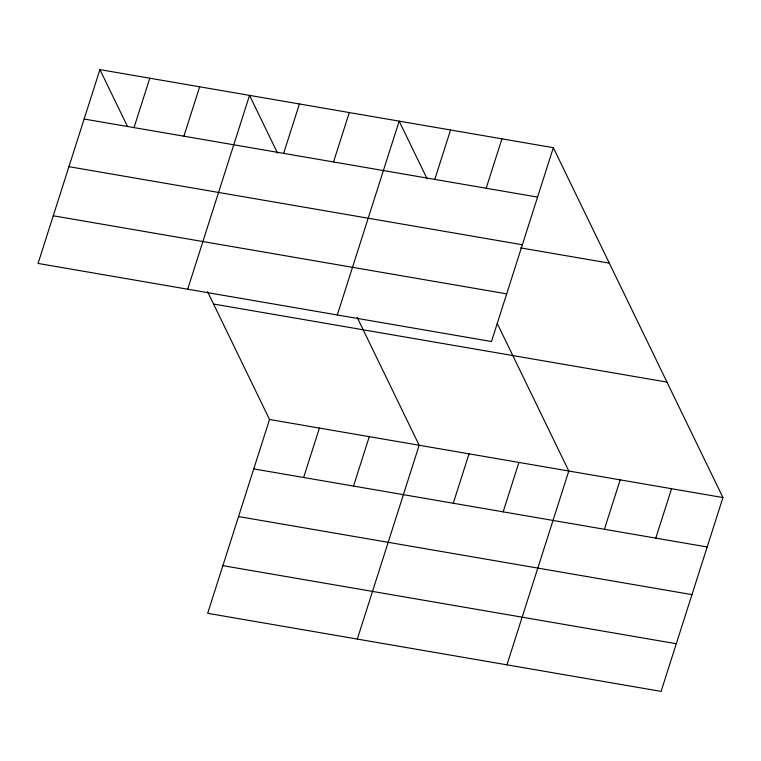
<?xml version="1.0" encoding="UTF-8"?>
<svg xmlns="http://www.w3.org/2000/svg" width="761" height="761" viewBox="0 0 761 761"><rect width="100%" height="100%" fill="white"/><g stroke="black" fill="none" stroke-linecap="round" stroke-linejoin="round"><path stroke-width="1.14" d="M99.91 69.612L38.05 263.439L491.473 341.518L553.333 147.691L99.91 69.612L127.382 126.288M134.012 127.61L149.784 78.202M183.896 136.2L199.658 86.783M187.682 289.199L249.541 95.372L277.527 153.104M283.644 153.38L299.415 103.962M333.518 161.969L349.289 112.552M207.534 291.615L269.527 419.482L207.667 613.309L661.09 691.388L722.95 497.561L553.333 147.691M337.304 314.968L399.164 121.142L427.149 178.873M303.639 477.489L319.401 428.072M434.788 179.406L450.55 129.988M353.513 486.07L369.285 436.662M486.174 188.252L501.946 138.844M357.299 639.078L419.159 445.252L357.166 317.375M453.261 503.249L469.033 453.841M503.145 511.839L518.907 462.431M506.931 664.848L568.79 471.021L497.266 323.492M604.405 529.275L620.177 479.868M655.792 538.122L671.563 488.714M84.138 119.02L537.561 197.099M68.928 166.678L522.35 244.757M520.543 247.867L609.304 263.144M53.26 215.782L506.683 293.86M213.556 304.029L666.978 382.108M269.527 419.482L722.95 497.561M253.755 468.9L707.178 546.978M238.554 516.557L691.968 594.636M222.878 565.651L676.301 643.73"/></g></svg>
